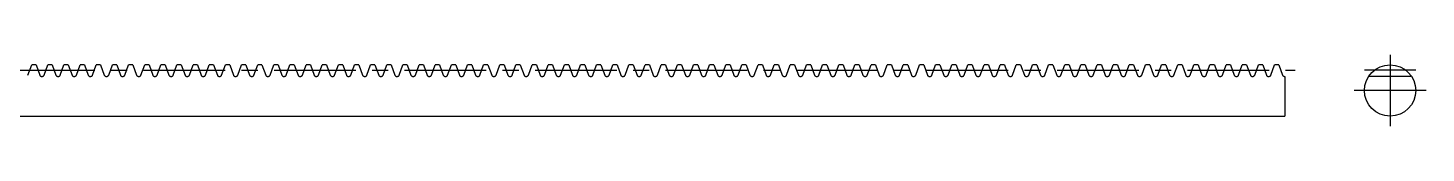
# Model space of a CAD drawing. Extents: x -2 to 527, y -8 to 27.
# Drawn here: x 254.9 to 527, y 13 to 27 of the extents above; entities that cross this region are included whole.
import ezdxf

# ---------------------------------------------------------------- set-up
doc = ezdxf.new("R2010")
doc.units = 0
doc.header["$LTSCALE"] = 0.5
doc.linetypes.add('CENTER', pattern=[50.8, 31.75, -6.35, 6.35, -6.35])
doc.layers.add('MSM_CENTER', color=1, linetype='CENTER')
doc.layers.add('MSM_CONTINUOUS', color=7, linetype='CONTINUOUS')

msp = doc.modelspace()

# ---------------------------------------------------------------- linework, layer by layer
at = {"layer": 'MSM_CENTER'}
for p, q in [((520, 27), (520, 13)), ((-2, 24), (501.51, 24)), ((525, 24), (515, 24)), ((527, 20), (513, 20))]:
    msp.add_line(p, q, dxfattribs=at)
at = {"layer": 'MSM_CONTINUOUS'}
for p, q in [((254.89, 23), (255.62, 25)), ((256.46, 25), (255.62, 25)), ((256.46, 25), (257.19, 23)), ((258.03, 23), (258.76, 25)), ((259.6, 25), (258.76, 25)), ((259.6, 25), (260.33, 23)), ((261.17, 23), (261.9, 25)), ((262.74, 25), (261.9, 25)), ((262.74, 25), (263.47, 23)), ((264.31, 23), (265.04, 25)), ((265.88, 25), (265.04, 25)), ((265.88, 25), (266.61, 23)), ((267.46, 23), (268.18, 25)), ((269.03, 25), (268.18, 25)), ((269.03, 25), (269.75, 23)), ((270.6, 23), (271.32, 25)), ((272.17, 25), (271.32, 25)), ((272.17, 25), (272.9, 23)), ((273.74, 23), (274.47, 25)), ((275.31, 25), (274.47, 25)), ((275.31, 25), (276.04, 23)), ((276.88, 23), (277.61, 25)), ((278.45, 25), (277.61, 25)), ((278.45, 25), (279.18, 23)), ((280.02, 23), (280.75, 25)), ((281.59, 25), (280.75, 25)), ((281.59, 25), (282.32, 23)), ((283.16, 23), (283.89, 25)), ((284.73, 25), (283.89, 25)), ((284.73, 25), (285.46, 23)), ((286.3, 23), (287.03, 25)), ((287.88, 25), (287.03, 25)), ((287.88, 25), (288.6, 23)), ((289.45, 23), (290.17, 25)), ((291.02, 25), (290.17, 25)), ((291.02, 25), (291.75, 23)), ((292.59, 23), (293.32, 25)), ((294.16, 25), (293.32, 25)), ((294.16, 25), (294.89, 23)), ((295.73, 23), (296.46, 25)), ((297.3, 25), (296.46, 25)), ((297.3, 25), (298.03, 23)), ((298.87, 23), (299.6, 25)), ((300.44, 25), (299.6, 25)), ((300.44, 25), (301.17, 23)), ((302.01, 23), (302.74, 25)), ((303.58, 25), (302.74, 25)), ((303.58, 25), (304.31, 23)), ((305.15, 23), (305.88, 25)), ((306.73, 25), (305.88, 25)), ((306.73, 25), (307.45, 23)), ((308.3, 23), (309.02, 25)), ((309.87, 25), (309.02, 25)), ((309.87, 25), (310.59, 23)), ((311.44, 23), (312.17, 25)), ((313.01, 25), (312.17, 25)), ((313.01, 25), (313.74, 23)), ((314.58, 23), (315.31, 25)), ((316.15, 25), (315.31, 25)), ((316.15, 25), (316.88, 23)), ((317.72, 23), (318.45, 25)), ((319.29, 25), (318.45, 25)), ((319.29, 25), (320.02, 23)), ((320.86, 23), (321.59, 25)), ((322.43, 25), (321.59, 25)), ((322.43, 25), (323.16, 23)), ((324, 23), (324.73, 25)), ((325.57, 25), (324.73, 25)), ((325.57, 25), (326.3, 23)), ((327.15, 23), (327.87, 25)), ((328.72, 25), (327.87, 25)), ((328.72, 25), (329.44, 23)), ((330.29, 23), (331.02, 25)), ((331.86, 25), (331.02, 25)), ((331.86, 25), (332.59, 23)), ((333.43, 23), (334.16, 25)), ((335, 25), (334.16, 25)), ((335, 25), (335.73, 23)), ((336.57, 23), (337.3, 25)), ((338.14, 25), (337.3, 25)), ((338.14, 25), (338.87, 23)), ((339.71, 23), (340.44, 25)), ((341.28, 25), (340.44, 25)), ((341.28, 25), (342.01, 23)), ((342.85, 23), (343.58, 25)), ((344.42, 25), (343.58, 25)), ((344.42, 25), (345.15, 23)), ((346, 23), (346.72, 25)), ((347.57, 25), (346.72, 25)), ((347.57, 25), (348.29, 23)), ((349.14, 23), (349.86, 25)), ((350.71, 25), (349.86, 25)), ((350.71, 25), (351.44, 23)), ((352.28, 23), (353.01, 25)), ((353.85, 25), (353.01, 25)), ((353.85, 25), (354.58, 23)), ((355.42, 23), (356.15, 25)), ((356.99, 25), (356.15, 25)), ((356.99, 25), (357.72, 23)), ((358.56, 23), (359.29, 25)), ((360.13, 25), (359.29, 25)), ((360.13, 25), (360.86, 23)), ((361.7, 23), (362.43, 25)), ((363.27, 25), (362.43, 25)), ((363.27, 25), (364, 23)), ((364.84, 23), (365.57, 25)), ((366.42, 25), (365.57, 25)), ((366.42, 25), (367.14, 23)), ((367.99, 23), (368.71, 25)), ((369.56, 25), (368.71, 25)), ((369.56, 25), (370.29, 23)), ((371.13, 23), (371.86, 25)), ((372.7, 25), (371.86, 25)), ((372.7, 25), (373.43, 23)), ((374.27, 23), (375, 25)), ((375.84, 25), (375, 25)), ((375.84, 25), (376.57, 23)), ((377.41, 23), (378.14, 25)), ((378.98, 25), (378.14, 25)), ((378.98, 25), (379.71, 23)), ((380.55, 23), (381.28, 25)), ((382.12, 25), (381.28, 25)), ((382.12, 25), (382.85, 23)), ((383.69, 23), (384.42, 25)), ((385.27, 25), (384.42, 25)), ((385.27, 25), (385.99, 23)), ((386.84, 23), (387.56, 25)), ((388.41, 25), (387.56, 25)), ((388.41, 25), (389.13, 23)), ((389.98, 23), (390.71, 25)), ((391.55, 25), (390.71, 25)), ((391.55, 25), (392.28, 23)), ((393.12, 23), (393.85, 25)), ((394.69, 25), (393.85, 25)), ((394.69, 25), (395.42, 23)), ((396.26, 23), (396.99, 25)), ((397.83, 25), (396.99, 25)), ((397.83, 25), (398.56, 23)), ((399.4, 23), (400.13, 25)), ((400.97, 25), (400.13, 25)), ((400.97, 25), (401.7, 23)), ((402.54, 23), (403.27, 25)), ((404.11, 25), (403.27, 25)), ((404.11, 25), (404.84, 23)), ((405.69, 23), (406.41, 25)), ((407.26, 25), (406.41, 25)), ((407.26, 25), (407.98, 23)), ((408.83, 23), (409.56, 25)), ((410.4, 25), (409.56, 25)), ((410.4, 25), (411.13, 23)), ((411.97, 23), (412.7, 25)), ((413.54, 25), (412.7, 25)), ((413.54, 25), (414.27, 23)), ((415.11, 23), (415.84, 25)), ((416.68, 25), (415.84, 25)), ((416.68, 25), (417.41, 23)), ((418.25, 23), (418.98, 25)), ((419.82, 25), (418.98, 25)), ((419.82, 25), (420.55, 23)), ((421.39, 23), (422.12, 25)), ((422.96, 25), (422.12, 25)), ((422.96, 25), (423.69, 23)), ((424.54, 23), (425.26, 25)), ((426.11, 25), (425.26, 25)), ((426.11, 25), (426.83, 23)), ((427.68, 23), (428.4, 25)), ((429.25, 25), (428.4, 25)), ((429.25, 25), (429.98, 23)), ((430.82, 23), (431.55, 25)), ((432.39, 25), (431.55, 25)), ((432.39, 25), (433.12, 23)), ((433.96, 23), (434.69, 25)), ((435.53, 25), (434.69, 25)), ((435.53, 25), (436.26, 23)), ((437.1, 23), (437.83, 25)), ((438.67, 25), (437.83, 25)), ((438.67, 25), (439.4, 23)), ((440.24, 23), (440.97, 25)), ((441.81, 25), (440.97, 25)), ((441.81, 25), (442.54, 23)), ((443.38, 23), (444.11, 25)), ((444.96, 25), (444.11, 25)), ((444.96, 25), (445.68, 23)), ((446.53, 23), (447.25, 25)), ((448.1, 25), (447.25, 25)), ((448.1, 25), (448.83, 23)), ((449.67, 23), (450.4, 25)), ((451.24, 25), (450.4, 25)), ((451.24, 25), (451.97, 23)), ((452.81, 23), (453.54, 25)), ((454.38, 25), (453.54, 25)), ((454.38, 25), (455.11, 23)), ((455.95, 23), (456.68, 25)), ((457.52, 25), (456.68, 25)), ((457.52, 25), (458.25, 23)), ((459.09, 23), (459.82, 25)), ((460.66, 25), (459.82, 25)), ((460.66, 25), (461.39, 23)), ((462.23, 23), (462.96, 25)), ((463.81, 25), (462.96, 25)), ((463.81, 25), (464.53, 23)), ((465.38, 23), (466.1, 25)), ((466.95, 25), (466.1, 25)), ((466.95, 25), (467.67, 23)), ((468.52, 23), (469.25, 25)), ((470.09, 25), (469.25, 25)), ((470.09, 25), (470.82, 23)), ((471.66, 23), (472.39, 25)), ((473.23, 25), (472.39, 25)), ((473.23, 25), (473.96, 23)), ((474.8, 23), (475.53, 25)), ((476.37, 25), (475.53, 25)), ((476.37, 25), (477.1, 23)), ((477.94, 23), (478.67, 25)), ((479.51, 25), (478.67, 25)), ((479.51, 25), (480.24, 23)), ((481.08, 23), (481.81, 25)), ((482.65, 25), (481.81, 25)), ((482.65, 25), (483.38, 23)), ((484.23, 23), (484.95, 25)), ((485.8, 25), (484.95, 25)), ((485.8, 25), (486.52, 23)), ((487.37, 23), (488.1, 25)), ((488.94, 25), (488.1, 25)), ((488.94, 25), (489.67, 23)), ((490.51, 23), (491.24, 25)), ((492.08, 25), (491.24, 25)), ((492.08, 25), (492.81, 23)), ((493.65, 23), (494.38, 25)), ((495.22, 25), (494.38, 25)), ((495.22, 25), (495.95, 23)), ((496.79, 23), (497.52, 25)), ((498.36, 25), (497.52, 25)), ((498.36, 25), (499.09, 23)), ((257.54, 22.75), (257.67, 22.75)), ((260.69, 22.75), (260.81, 22.75)), ((263.83, 22.75), (263.96, 22.75)), ((266.97, 22.75), (267.1, 22.75)), ((270.11, 22.75), (270.24, 22.75)), ((273.25, 22.75), (273.38, 22.75)), ((276.39, 22.75), (276.52, 22.75)), ((279.54, 22.75), (279.66, 22.75)), ((282.68, 22.75), (282.81, 22.75)), ((285.82, 22.75), (285.95, 22.75)), ((288.96, 22.75), (289.09, 22.75)), ((292.1, 22.75), (292.23, 22.75)), ((295.24, 22.75), (295.37, 22.75)), ((298.39, 22.75), (298.51, 22.75)), ((301.53, 22.75), (301.66, 22.75)), ((304.67, 22.75), (304.8, 22.75)), ((307.81, 22.75), (307.94, 22.75)), ((310.95, 22.75), (311.08, 22.75)), ((314.09, 22.75), (314.22, 22.75)), ((317.24, 22.75), (317.36, 22.75)), ((320.38, 22.75), (320.51, 22.75)), ((323.52, 22.75), (323.65, 22.75)), ((326.66, 22.75), (326.79, 22.75)), ((329.8, 22.75), (329.93, 22.75)), ((332.94, 22.75), (333.07, 22.75)), ((336.08, 22.75), (336.21, 22.75)), ((339.23, 22.75), (339.35, 22.75)), ((342.37, 22.75), (342.5, 22.75)), ((345.51, 22.75), (345.64, 22.75)), ((348.65, 22.75), (348.78, 22.75)), ((351.79, 22.75), (351.92, 22.75)), ((354.93, 22.75), (355.06, 22.75)), ((358.08, 22.75), (358.2, 22.75)), ((361.22, 22.75), (361.35, 22.75)), ((364.36, 22.75), (364.49, 22.75)), ((367.5, 22.75), (367.63, 22.75)), ((370.64, 22.75), (370.77, 22.75)), ((373.78, 22.75), (373.91, 22.75)), ((376.93, 22.75), (377.05, 22.75)), ((380.07, 22.75), (380.2, 22.75)), ((383.21, 22.75), (383.34, 22.75)), ((386.35, 22.75), (386.48, 22.75)), ((389.49, 22.75), (389.62, 22.75)), ((392.63, 22.75), (392.76, 22.75)), ((395.78, 22.75), (395.9, 22.75)), ((398.92, 22.75), (399.05, 22.75)), ((402.06, 22.75), (402.19, 22.75)), ((405.2, 22.75), (405.33, 22.75)), ((408.34, 22.75), (408.47, 22.75)), ((411.48, 22.75), (411.61, 22.75)), ((414.62, 22.75), (414.75, 22.75)), ((417.77, 22.75), (417.89, 22.75)), ((420.91, 22.75), (421.04, 22.75)), ((424.05, 22.75), (424.18, 22.75)), ((427.19, 22.75), (427.32, 22.75)), ((430.33, 22.75), (430.46, 22.75)), ((433.47, 22.75), (433.6, 22.75)), ((436.62, 22.75), (436.74, 22.75)), ((439.76, 22.75), (439.89, 22.75)), ((442.9, 22.75), (443.03, 22.75)), ((446.04, 22.75), (446.17, 22.75)), ((449.18, 22.75), (449.31, 22.75)), ((452.32, 22.75), (452.45, 22.75)), ((455.47, 22.75), (455.59, 22.75)), ((458.61, 22.75), (458.74, 22.75)), ((461.75, 22.75), (461.88, 22.75)), ((464.89, 22.75), (465.02, 22.75)), ((468.03, 22.75), (468.16, 22.75)), ((471.17, 22.75), (471.3, 22.75)), ((474.32, 22.75), (474.44, 22.75)), ((477.46, 22.75), (477.59, 22.75)), ((480.6, 22.75), (480.73, 22.75)), ((483.74, 22.75), (483.87, 22.75)), ((486.88, 22.75), (487.01, 22.75)), ((490.02, 22.75), (490.15, 22.75)), ((493.16, 22.75), (493.29, 22.75)), ((496.31, 22.75), (496.43, 22.75)), ((499.45, 22.75), (499.51, 22.75)), ((499.51, 22.75), (499.51, 15)), ((524.18, 22.75), (515.82, 22.75)), ((0, 15), (499.51, 15))]:
    msp.add_line(p, q, dxfattribs=at)
for points in [[(257.19, 23, 0), (257.22, 22.94, 0), (257.26, 22.88, 0), (257.3, 22.84, 0), (257.35, 22.8, 0), (257.41, 22.78, 0), (257.47, 22.76, 0), (257.54, 22.75, 0)], [(257.67, 22.75, 0), (257.73, 22.75, 0), (257.78, 22.77, 0), (257.83, 22.79, 0), (257.88, 22.81, 0), (257.92, 22.84, 0), (257.96, 22.88, 0), (258, 22.93, 0), (258.02, 22.98, 0), (258.03, 23, 0)], [(260.33, 23, 0), (260.36, 22.94, 0), (260.4, 22.88, 0), (260.44, 22.84, 0), (260.49, 22.8, 0), (260.55, 22.78, 0), (260.61, 22.76, 0), (260.69, 22.75, 0)], [(260.81, 22.75, 0), (260.87, 22.75, 0), (260.92, 22.77, 0), (260.98, 22.79, 0), (261.02, 22.81, 0), (261.07, 22.84, 0), (261.1, 22.88, 0), (261.14, 22.93, 0), (261.16, 22.98, 0), (261.17, 23, 0)], [(263.47, 23, 0), (263.5, 22.94, 0), (263.54, 22.88, 0), (263.58, 22.84, 0), (263.63, 22.8, 0), (263.69, 22.78, 0), (263.75, 22.76, 0), (263.83, 22.75, 0)], [(263.96, 22.75, 0), (264.01, 22.75, 0), (264.07, 22.77, 0), (264.12, 22.79, 0), (264.16, 22.81, 0), (264.21, 22.84, 0), (264.24, 22.88, 0), (264.28, 22.93, 0), (264.31, 22.98, 0), (264.31, 23, 0)], [(266.61, 23, 0), (266.64, 22.94, 0), (266.68, 22.88, 0), (266.72, 22.84, 0), (266.77, 22.8, 0), (266.83, 22.78, 0), (266.89, 22.76, 0), (266.97, 22.75, 0)], [(267.1, 22.75, 0), (267.15, 22.75, 0), (267.21, 22.77, 0), (267.26, 22.79, 0), (267.31, 22.81, 0), (267.35, 22.84, 0), (267.39, 22.88, 0), (267.42, 22.93, 0), (267.45, 22.98, 0), (267.46, 23, 0)], [(269.75, 23, 0), (269.78, 22.94, 0), (269.82, 22.88, 0), (269.87, 22.84, 0), (269.92, 22.8, 0), (269.97, 22.78, 0), (270.04, 22.76, 0), (270.11, 22.75, 0)], [(270.24, 22.75, 0), (270.3, 22.75, 0), (270.35, 22.77, 0), (270.4, 22.79, 0), (270.45, 22.81, 0), (270.49, 22.84, 0), (270.53, 22.88, 0), (270.56, 22.93, 0), (270.59, 22.98, 0), (270.6, 23, 0)], [(272.9, 23, 0), (272.92, 22.94, 0), (272.96, 22.88, 0), (273.01, 22.84, 0), (273.06, 22.8, 0), (273.11, 22.78, 0), (273.18, 22.76, 0), (273.25, 22.75, 0)], [(273.38, 22.75, 0), (273.44, 22.75, 0), (273.49, 22.77, 0), (273.54, 22.79, 0), (273.59, 22.81, 0), (273.63, 22.84, 0), (273.67, 22.88, 0), (273.7, 22.93, 0), (273.73, 22.98, 0), (273.74, 23, 0)], [(276.04, 23, 0), (276.07, 22.94, 0), (276.11, 22.88, 0), (276.15, 22.84, 0), (276.2, 22.8, 0), (276.26, 22.78, 0), (276.32, 22.76, 0), (276.39, 22.75, 0)], [(276.52, 22.75, 0), (276.58, 22.75, 0), (276.63, 22.77, 0), (276.68, 22.79, 0), (276.73, 22.81, 0), (276.77, 22.84, 0), (276.81, 22.88, 0), (276.85, 22.93, 0), (276.87, 22.98, 0), (276.88, 23, 0)], [(279.18, 23, 0), (279.21, 22.94, 0), (279.25, 22.88, 0), (279.29, 22.84, 0), (279.34, 22.8, 0), (279.4, 22.78, 0), (279.46, 22.76, 0), (279.54, 22.75, 0)], [(279.66, 22.75, 0), (279.72, 22.75, 0), (279.77, 22.77, 0), (279.83, 22.79, 0), (279.87, 22.81, 0), (279.92, 22.84, 0), (279.95, 22.88, 0), (279.99, 22.93, 0), (280.01, 22.98, 0), (280.02, 23, 0)], [(282.32, 23, 0), (282.35, 22.94, 0), (282.39, 22.88, 0), (282.43, 22.84, 0), (282.48, 22.8, 0), (282.54, 22.78, 0), (282.6, 22.76, 0), (282.68, 22.75, 0)], [(282.81, 22.75, 0), (282.86, 22.75, 0), (282.92, 22.77, 0), (282.97, 22.79, 0), (283.01, 22.81, 0), (283.06, 22.84, 0), (283.09, 22.88, 0), (283.13, 22.93, 0), (283.16, 22.98, 0), (283.16, 23, 0)], [(285.46, 23, 0), (285.49, 22.94, 0), (285.53, 22.88, 0), (285.57, 22.84, 0), (285.62, 22.8, 0), (285.68, 22.78, 0), (285.74, 22.76, 0), (285.82, 22.75, 0)], [(285.95, 22.75, 0), (286, 22.75, 0), (286.06, 22.77, 0), (286.11, 22.79, 0), (286.15, 22.81, 0), (286.2, 22.84, 0), (286.24, 22.88, 0), (286.27, 22.93, 0), (286.3, 22.98, 0), (286.3, 23, 0)], [(288.6, 23, 0), (288.63, 22.94, 0), (288.67, 22.88, 0), (288.71, 22.84, 0), (288.76, 22.8, 0), (288.82, 22.78, 0), (288.89, 22.76, 0), (288.96, 22.75, 0)], [(289.09, 22.75, 0), (289.15, 22.75, 0), (289.2, 22.77, 0), (289.25, 22.79, 0), (289.3, 22.81, 0), (289.34, 22.84, 0), (289.38, 22.88, 0), (289.41, 22.93, 0), (289.44, 22.98, 0), (289.45, 23, 0)], [(291.75, 23, 0), (291.77, 22.94, 0), (291.81, 22.88, 0), (291.86, 22.84, 0), (291.91, 22.8, 0), (291.96, 22.78, 0), (292.03, 22.76, 0), (292.1, 22.75, 0)], [(292.23, 22.75, 0), (292.29, 22.75, 0), (292.34, 22.77, 0), (292.39, 22.79, 0), (292.44, 22.81, 0), (292.48, 22.84, 0), (292.52, 22.88, 0), (292.55, 22.93, 0), (292.58, 22.98, 0), (292.59, 23, 0)], [(294.89, 23, 0), (294.92, 22.94, 0), (294.96, 22.88, 0), (295, 22.84, 0), (295.05, 22.8, 0), (295.11, 22.78, 0), (295.17, 22.76, 0), (295.24, 22.75, 0)], [(295.37, 22.75, 0), (295.43, 22.75, 0), (295.48, 22.77, 0), (295.53, 22.79, 0), (295.58, 22.81, 0), (295.62, 22.84, 0), (295.66, 22.88, 0), (295.7, 22.93, 0), (295.72, 22.98, 0), (295.73, 23, 0)], [(298.03, 23, 0), (298.06, 22.94, 0), (298.1, 22.88, 0), (298.14, 22.84, 0), (298.19, 22.8, 0), (298.25, 22.78, 0), (298.31, 22.76, 0), (298.39, 22.75, 0)], [(298.51, 22.75, 0), (298.57, 22.75, 0), (298.62, 22.77, 0), (298.67, 22.79, 0), (298.72, 22.81, 0), (298.76, 22.84, 0), (298.8, 22.88, 0), (298.84, 22.93, 0), (298.86, 22.98, 0), (298.87, 23, 0)], [(301.17, 23, 0), (301.2, 22.94, 0), (301.24, 22.88, 0), (301.28, 22.84, 0), (301.33, 22.8, 0), (301.39, 22.78, 0), (301.45, 22.76, 0), (301.53, 22.75, 0)], [(301.66, 22.75, 0), (301.71, 22.75, 0), (301.77, 22.77, 0), (301.82, 22.79, 0), (301.86, 22.81, 0), (301.91, 22.84, 0), (301.94, 22.88, 0), (301.98, 22.93, 0), (302, 22.98, 0), (302.01, 23, 0)], [(304.31, 23, 0), (304.34, 22.94, 0), (304.38, 22.88, 0), (304.42, 22.84, 0), (304.47, 22.8, 0), (304.53, 22.78, 0), (304.59, 22.76, 0), (304.67, 22.75, 0)], [(304.8, 22.75, 0), (304.85, 22.75, 0), (304.91, 22.77, 0), (304.96, 22.79, 0), (305, 22.81, 0), (305.05, 22.84, 0), (305.09, 22.88, 0), (305.12, 22.93, 0), (305.15, 22.98, 0), (305.15, 23, 0)], [(307.45, 23, 0), (307.48, 22.94, 0), (307.52, 22.88, 0), (307.56, 22.84, 0), (307.61, 22.8, 0), (307.67, 22.78, 0), (307.73, 22.76, 0), (307.81, 22.75, 0)], [(307.94, 22.75, 0), (307.99, 22.75, 0), (308.05, 22.77, 0), (308.1, 22.79, 0), (308.15, 22.81, 0), (308.19, 22.84, 0), (308.23, 22.88, 0), (308.26, 22.93, 0), (308.29, 22.98, 0), (308.3, 23, 0)], [(310.59, 23, 0), (310.62, 22.94, 0), (310.66, 22.88, 0), (310.71, 22.84, 0), (310.76, 22.8, 0), (310.81, 22.78, 0), (310.88, 22.76, 0), (310.95, 22.75, 0)], [(311.08, 22.75, 0), (311.14, 22.75, 0), (311.19, 22.77, 0), (311.24, 22.79, 0), (311.29, 22.81, 0), (311.33, 22.84, 0), (311.37, 22.88, 0), (311.4, 22.93, 0), (311.43, 22.98, 0), (311.44, 23, 0)], [(313.74, 23, 0), (313.76, 22.94, 0), (313.81, 22.88, 0), (313.85, 22.84, 0), (313.9, 22.8, 0), (313.96, 22.78, 0), (314.02, 22.76, 0), (314.09, 22.75, 0)], [(314.22, 22.75, 0), (314.28, 22.75, 0), (314.33, 22.77, 0), (314.38, 22.79, 0), (314.43, 22.81, 0), (314.47, 22.84, 0), (314.51, 22.88, 0), (314.54, 22.93, 0), (314.57, 22.98, 0), (314.58, 23, 0)], [(316.88, 23, 0), (316.91, 22.94, 0), (316.95, 22.88, 0), (316.99, 22.84, 0), (317.04, 22.8, 0), (317.1, 22.78, 0), (317.16, 22.76, 0), (317.24, 22.75, 0)], [(317.36, 22.75, 0), (317.42, 22.75, 0), (317.47, 22.77, 0), (317.52, 22.79, 0), (317.57, 22.81, 0), (317.61, 22.84, 0), (317.65, 22.88, 0), (317.69, 22.93, 0), (317.71, 22.98, 0), (317.72, 23, 0)], [(320.02, 23, 0), (320.05, 22.94, 0), (320.09, 22.88, 0), (320.13, 22.84, 0), (320.18, 22.8, 0), (320.24, 22.78, 0), (320.3, 22.76, 0), (320.38, 22.75, 0)], [(320.51, 22.75, 0), (320.56, 22.75, 0), (320.62, 22.77, 0), (320.67, 22.79, 0), (320.71, 22.81, 0), (320.76, 22.84, 0), (320.79, 22.88, 0), (320.83, 22.93, 0), (320.85, 22.98, 0), (320.86, 23, 0)], [(323.16, 23, 0), (323.19, 22.94, 0), (323.23, 22.88, 0), (323.27, 22.84, 0), (323.32, 22.8, 0), (323.38, 22.78, 0), (323.44, 22.76, 0), (323.52, 22.75, 0)], [(323.65, 22.75, 0), (323.7, 22.75, 0), (323.76, 22.77, 0), (323.81, 22.79, 0), (323.85, 22.81, 0), (323.9, 22.84, 0), (323.93, 22.88, 0), (323.97, 22.93, 0), (324, 22.98, 0), (324, 23, 0)], [(326.3, 23, 0), (326.33, 22.94, 0), (326.37, 22.88, 0), (326.41, 22.84, 0), (326.46, 22.8, 0), (326.52, 22.78, 0), (326.58, 22.76, 0), (326.66, 22.75, 0)], [(326.79, 22.75, 0), (326.84, 22.75, 0), (326.9, 22.77, 0), (326.95, 22.79, 0), (327, 22.81, 0), (327.04, 22.84, 0), (327.08, 22.88, 0), (327.11, 22.93, 0), (327.14, 22.98, 0), (327.15, 23, 0)], [(329.44, 23, 0), (329.47, 22.94, 0), (329.51, 22.88, 0), (329.56, 22.84, 0), (329.61, 22.8, 0), (329.66, 22.78, 0), (329.73, 22.76, 0), (329.8, 22.75, 0)], [(329.93, 22.75, 0), (329.99, 22.75, 0), (330.04, 22.77, 0), (330.09, 22.79, 0), (330.14, 22.81, 0), (330.18, 22.84, 0), (330.22, 22.88, 0), (330.25, 22.93, 0), (330.28, 22.98, 0), (330.29, 23, 0)], [(332.59, 23, 0), (332.61, 22.94, 0), (332.65, 22.88, 0), (332.7, 22.84, 0), (332.75, 22.8, 0), (332.8, 22.78, 0), (332.87, 22.76, 0), (332.94, 22.75, 0)], [(333.07, 22.75, 0), (333.13, 22.75, 0), (333.18, 22.77, 0), (333.23, 22.79, 0), (333.28, 22.81, 0), (333.32, 22.84, 0), (333.36, 22.88, 0), (333.39, 22.93, 0), (333.42, 22.98, 0), (333.43, 23, 0)], [(335.73, 23, 0), (335.76, 22.94, 0), (335.8, 22.88, 0), (335.84, 22.84, 0), (335.89, 22.8, 0), (335.95, 22.78, 0), (336.01, 22.76, 0), (336.08, 22.75, 0)], [(336.21, 22.75, 0), (336.27, 22.75, 0), (336.32, 22.77, 0), (336.37, 22.79, 0), (336.42, 22.81, 0), (336.46, 22.84, 0), (336.5, 22.88, 0), (336.54, 22.93, 0), (336.56, 22.98, 0), (336.57, 23, 0)], [(338.87, 23, 0), (338.9, 22.94, 0), (338.94, 22.88, 0), (338.98, 22.84, 0), (339.03, 22.8, 0), (339.09, 22.78, 0), (339.15, 22.76, 0), (339.23, 22.75, 0)], [(339.35, 22.75, 0), (339.41, 22.75, 0), (339.46, 22.77, 0), (339.52, 22.79, 0), (339.56, 22.81, 0), (339.61, 22.84, 0), (339.64, 22.88, 0), (339.68, 22.93, 0), (339.7, 22.98, 0), (339.71, 23, 0)], [(342.01, 23, 0), (342.04, 22.94, 0), (342.08, 22.88, 0), (342.12, 22.84, 0), (342.17, 22.8, 0), (342.23, 22.78, 0), (342.29, 22.76, 0), (342.37, 22.75, 0)], [(342.5, 22.75, 0), (342.55, 22.75, 0), (342.61, 22.77, 0), (342.66, 22.79, 0), (342.7, 22.81, 0), (342.75, 22.84, 0), (342.78, 22.88, 0), (342.82, 22.93, 0), (342.85, 22.98, 0), (342.85, 23, 0)], [(345.15, 23, 0), (345.18, 22.94, 0), (345.22, 22.88, 0), (345.26, 22.84, 0), (345.31, 22.8, 0), (345.37, 22.78, 0), (345.43, 22.76, 0), (345.51, 22.75, 0)], [(345.64, 22.75, 0), (345.69, 22.75, 0), (345.75, 22.77, 0), (345.8, 22.79, 0), (345.85, 22.81, 0), (345.89, 22.84, 0), (345.93, 22.88, 0), (345.96, 22.93, 0), (345.99, 22.98, 0), (346, 23, 0)], [(348.29, 23, 0), (348.32, 22.94, 0), (348.36, 22.88, 0), (348.41, 22.84, 0), (348.46, 22.8, 0), (348.51, 22.78, 0), (348.58, 22.76, 0), (348.65, 22.75, 0)], [(348.78, 22.75, 0), (348.84, 22.75, 0), (348.89, 22.77, 0), (348.94, 22.79, 0), (348.99, 22.81, 0), (349.03, 22.84, 0), (349.07, 22.88, 0), (349.1, 22.93, 0), (349.13, 22.98, 0), (349.14, 23, 0)], [(351.44, 23, 0), (351.46, 22.94, 0), (351.5, 22.88, 0), (351.55, 22.84, 0), (351.6, 22.8, 0), (351.65, 22.78, 0), (351.72, 22.76, 0), (351.79, 22.75, 0)], [(351.92, 22.75, 0), (351.98, 22.75, 0), (352.03, 22.77, 0), (352.08, 22.79, 0), (352.13, 22.81, 0), (352.17, 22.84, 0), (352.21, 22.88, 0), (352.24, 22.93, 0), (352.27, 22.98, 0), (352.28, 23, 0)], [(354.58, 23, 0), (354.61, 22.94, 0), (354.65, 22.88, 0), (354.69, 22.84, 0), (354.74, 22.8, 0), (354.8, 22.78, 0), (354.86, 22.76, 0), (354.93, 22.75, 0)], [(355.06, 22.75, 0), (355.12, 22.75, 0), (355.17, 22.77, 0), (355.22, 22.79, 0), (355.27, 22.81, 0), (355.31, 22.84, 0), (355.35, 22.88, 0), (355.39, 22.93, 0), (355.41, 22.98, 0), (355.42, 23, 0)], [(357.72, 23, 0), (357.75, 22.94, 0), (357.79, 22.88, 0), (357.83, 22.84, 0), (357.88, 22.8, 0), (357.94, 22.78, 0), (358, 22.76, 0), (358.08, 22.75, 0)], [(358.2, 22.75, 0), (358.26, 22.75, 0), (358.31, 22.77, 0), (358.37, 22.79, 0), (358.41, 22.81, 0), (358.46, 22.84, 0), (358.49, 22.88, 0), (358.53, 22.93, 0), (358.55, 22.98, 0), (358.56, 23, 0)], [(360.86, 23, 0), (360.89, 22.94, 0), (360.93, 22.88, 0), (360.97, 22.84, 0), (361.02, 22.8, 0), (361.08, 22.78, 0), (361.14, 22.76, 0), (361.22, 22.75, 0)], [(361.35, 22.75, 0), (361.4, 22.75, 0), (361.46, 22.77, 0), (361.51, 22.79, 0), (361.55, 22.81, 0), (361.6, 22.84, 0), (361.63, 22.88, 0), (361.67, 22.93, 0), (361.7, 22.98, 0), (361.7, 23, 0)], [(364, 23, 0), (364.03, 22.94, 0), (364.07, 22.88, 0), (364.11, 22.84, 0), (364.16, 22.8, 0), (364.22, 22.78, 0), (364.28, 22.76, 0), (364.36, 22.75, 0)], [(364.49, 22.75, 0), (364.54, 22.75, 0), (364.6, 22.77, 0), (364.65, 22.79, 0), (364.69, 22.81, 0), (364.74, 22.84, 0), (364.78, 22.88, 0), (364.81, 22.93, 0), (364.84, 22.98, 0), (364.84, 23, 0)], [(367.14, 23, 0), (367.17, 22.94, 0), (367.21, 22.88, 0), (367.25, 22.84, 0), (367.3, 22.8, 0), (367.36, 22.78, 0), (367.43, 22.76, 0), (367.5, 22.75, 0)], [(367.63, 22.75, 0), (367.69, 22.75, 0), (367.74, 22.77, 0), (367.79, 22.79, 0), (367.84, 22.81, 0), (367.88, 22.84, 0), (367.92, 22.88, 0), (367.95, 22.93, 0), (367.98, 22.98, 0), (367.99, 23, 0)], [(370.29, 23, 0), (370.31, 22.94, 0), (370.35, 22.88, 0), (370.4, 22.84, 0), (370.45, 22.8, 0), (370.5, 22.78, 0), (370.57, 22.76, 0), (370.64, 22.75, 0)], [(370.77, 22.75, 0), (370.83, 22.75, 0), (370.88, 22.77, 0), (370.93, 22.79, 0), (370.98, 22.81, 0), (371.02, 22.84, 0), (371.06, 22.88, 0), (371.09, 22.93, 0), (371.12, 22.98, 0), (371.13, 23, 0)], [(373.43, 23, 0), (373.46, 22.94, 0), (373.5, 22.88, 0), (373.54, 22.84, 0), (373.59, 22.8, 0), (373.65, 22.78, 0), (373.71, 22.76, 0), (373.78, 22.75, 0)], [(373.91, 22.75, 0), (373.97, 22.75, 0), (374.02, 22.77, 0), (374.07, 22.79, 0), (374.12, 22.81, 0), (374.16, 22.84, 0), (374.2, 22.88, 0), (374.24, 22.93, 0), (374.26, 22.98, 0), (374.27, 23, 0)], [(376.57, 23, 0), (376.6, 22.94, 0), (376.64, 22.88, 0), (376.68, 22.84, 0), (376.73, 22.8, 0), (376.79, 22.78, 0), (376.85, 22.76, 0), (376.93, 22.75, 0)], [(377.05, 22.75, 0), (377.11, 22.75, 0), (377.16, 22.77, 0), (377.21, 22.79, 0), (377.26, 22.81, 0), (377.3, 22.84, 0), (377.34, 22.88, 0), (377.38, 22.93, 0), (377.4, 22.98, 0), (377.41, 23, 0)], [(379.71, 23, 0), (379.74, 22.94, 0), (379.78, 22.88, 0), (379.82, 22.84, 0), (379.87, 22.8, 0), (379.93, 22.78, 0), (379.99, 22.76, 0), (380.07, 22.75, 0)], [(380.2, 22.75, 0), (380.25, 22.75, 0), (380.31, 22.77, 0), (380.36, 22.79, 0), (380.4, 22.81, 0), (380.45, 22.84, 0), (380.48, 22.88, 0), (380.52, 22.93, 0), (380.54, 22.98, 0), (380.55, 23, 0)], [(382.85, 23, 0), (382.88, 22.94, 0), (382.92, 22.88, 0), (382.96, 22.84, 0), (383.01, 22.8, 0), (383.07, 22.78, 0), (383.13, 22.76, 0), (383.21, 22.75, 0)], [(383.34, 22.75, 0), (383.39, 22.75, 0), (383.45, 22.77, 0), (383.5, 22.79, 0), (383.54, 22.81, 0), (383.59, 22.84, 0), (383.63, 22.88, 0), (383.66, 22.93, 0), (383.69, 22.98, 0), (383.69, 23, 0)], [(385.99, 23, 0), (386.02, 22.94, 0), (386.06, 22.88, 0), (386.1, 22.84, 0), (386.15, 22.8, 0), (386.21, 22.78, 0), (386.27, 22.76, 0), (386.35, 22.75, 0)], [(386.48, 22.75, 0), (386.53, 22.75, 0), (386.59, 22.77, 0), (386.64, 22.79, 0), (386.69, 22.81, 0), (386.73, 22.84, 0), (386.77, 22.88, 0), (386.8, 22.93, 0), (386.83, 22.98, 0), (386.84, 23, 0)], [(389.13, 23, 0), (389.16, 22.94, 0), (389.2, 22.88, 0), (389.25, 22.84, 0), (389.3, 22.8, 0), (389.35, 22.78, 0), (389.42, 22.76, 0), (389.49, 22.75, 0)], [(389.62, 22.75, 0), (389.68, 22.75, 0), (389.73, 22.77, 0), (389.78, 22.79, 0), (389.83, 22.81, 0), (389.87, 22.84, 0), (389.91, 22.88, 0), (389.94, 22.93, 0), (389.97, 22.98, 0), (389.98, 23, 0)], [(392.28, 23, 0), (392.3, 22.94, 0), (392.35, 22.88, 0), (392.39, 22.84, 0), (392.44, 22.8, 0), (392.5, 22.78, 0), (392.56, 22.76, 0), (392.63, 22.75, 0)], [(392.76, 22.75, 0), (392.82, 22.75, 0), (392.87, 22.77, 0), (392.92, 22.79, 0), (392.97, 22.81, 0), (393.01, 22.84, 0), (393.05, 22.88, 0), (393.08, 22.93, 0), (393.11, 22.98, 0), (393.12, 23, 0)], [(395.42, 23, 0), (395.45, 22.94, 0), (395.49, 22.88, 0), (395.53, 22.84, 0), (395.58, 22.8, 0), (395.64, 22.78, 0), (395.7, 22.76, 0), (395.78, 22.75, 0)], [(395.9, 22.75, 0), (395.96, 22.75, 0), (396.01, 22.77, 0), (396.06, 22.79, 0), (396.11, 22.81, 0), (396.15, 22.84, 0), (396.19, 22.88, 0), (396.23, 22.93, 0), (396.25, 22.98, 0), (396.26, 23, 0)], [(398.56, 23, 0), (398.59, 22.94, 0), (398.63, 22.88, 0), (398.67, 22.84, 0), (398.72, 22.8, 0), (398.78, 22.78, 0), (398.84, 22.76, 0), (398.92, 22.75, 0)], [(399.05, 22.75, 0), (399.1, 22.75, 0), (399.16, 22.77, 0), (399.21, 22.79, 0), (399.25, 22.81, 0), (399.3, 22.84, 0), (399.33, 22.88, 0), (399.37, 22.93, 0), (399.39, 22.98, 0), (399.4, 23, 0)], [(401.7, 23, 0), (401.73, 22.94, 0), (401.77, 22.88, 0), (401.81, 22.84, 0), (401.86, 22.8, 0), (401.92, 22.78, 0), (401.98, 22.76, 0), (402.06, 22.75, 0)], [(402.19, 22.75, 0), (402.24, 22.75, 0), (402.3, 22.77, 0), (402.35, 22.79, 0), (402.39, 22.81, 0), (402.44, 22.84, 0), (402.47, 22.88, 0), (402.51, 22.93, 0), (402.54, 22.98, 0), (402.54, 23, 0)], [(404.84, 23, 0), (404.87, 22.94, 0), (404.91, 22.88, 0), (404.95, 22.84, 0), (405, 22.8, 0), (405.06, 22.78, 0), (405.12, 22.76, 0), (405.2, 22.75, 0)], [(405.33, 22.75, 0), (405.38, 22.75, 0), (405.44, 22.77, 0), (405.49, 22.79, 0), (405.54, 22.81, 0), (405.58, 22.84, 0), (405.62, 22.88, 0), (405.65, 22.93, 0), (405.68, 22.98, 0), (405.69, 23, 0)], [(407.98, 23, 0), (408.01, 22.94, 0), (408.05, 22.88, 0), (408.1, 22.84, 0), (408.15, 22.8, 0), (408.2, 22.78, 0), (408.27, 22.76, 0), (408.34, 22.75, 0)], [(408.47, 22.75, 0), (408.53, 22.75, 0), (408.58, 22.77, 0), (408.63, 22.79, 0), (408.68, 22.81, 0), (408.72, 22.84, 0), (408.76, 22.88, 0), (408.79, 22.93, 0), (408.82, 22.98, 0), (408.83, 23, 0)], [(411.13, 23, 0), (411.15, 22.94, 0), (411.19, 22.88, 0), (411.24, 22.84, 0), (411.29, 22.8, 0), (411.34, 22.78, 0), (411.41, 22.76, 0), (411.48, 22.75, 0)], [(411.61, 22.75, 0), (411.67, 22.75, 0), (411.72, 22.77, 0), (411.77, 22.79, 0), (411.82, 22.81, 0), (411.86, 22.84, 0), (411.9, 22.88, 0), (411.93, 22.93, 0), (411.96, 22.98, 0), (411.97, 23, 0)], [(414.27, 23, 0), (414.3, 22.94, 0), (414.34, 22.88, 0), (414.38, 22.84, 0), (414.43, 22.8, 0), (414.49, 22.78, 0), (414.55, 22.76, 0), (414.62, 22.75, 0)], [(414.75, 22.75, 0), (414.81, 22.75, 0), (414.86, 22.77, 0), (414.91, 22.79, 0), (414.96, 22.81, 0), (415, 22.84, 0), (415.04, 22.88, 0), (415.08, 22.93, 0), (415.1, 22.98, 0), (415.11, 23, 0)], [(417.41, 23, 0), (417.44, 22.94, 0), (417.48, 22.88, 0), (417.52, 22.84, 0), (417.57, 22.8, 0), (417.63, 22.78, 0), (417.69, 22.76, 0), (417.77, 22.75, 0)], [(417.89, 22.75, 0), (417.95, 22.75, 0), (418, 22.77, 0), (418.06, 22.79, 0), (418.1, 22.81, 0), (418.15, 22.84, 0), (418.18, 22.88, 0), (418.22, 22.93, 0), (418.24, 22.98, 0), (418.25, 23, 0)], [(420.55, 23, 0), (420.58, 22.94, 0), (420.62, 22.88, 0), (420.66, 22.84, 0), (420.71, 22.8, 0), (420.77, 22.78, 0), (420.83, 22.76, 0), (420.91, 22.75, 0)], [(421.04, 22.75, 0), (421.09, 22.75, 0), (421.15, 22.77, 0), (421.2, 22.79, 0), (421.24, 22.81, 0), (421.29, 22.84, 0), (421.32, 22.88, 0), (421.36, 22.93, 0), (421.39, 22.98, 0), (421.39, 23, 0)], [(423.69, 23, 0), (423.72, 22.94, 0), (423.76, 22.88, 0), (423.8, 22.84, 0), (423.85, 22.8, 0), (423.91, 22.78, 0), (423.97, 22.76, 0), (424.05, 22.75, 0)], [(424.18, 22.75, 0), (424.23, 22.75, 0), (424.29, 22.77, 0), (424.34, 22.79, 0), (424.39, 22.81, 0), (424.43, 22.84, 0), (424.47, 22.88, 0), (424.5, 22.93, 0), (424.53, 22.98, 0), (424.54, 23, 0)], [(426.83, 23, 0), (426.86, 22.94, 0), (426.9, 22.88, 0), (426.95, 22.84, 0), (427, 22.8, 0), (427.05, 22.78, 0), (427.12, 22.76, 0), (427.19, 22.75, 0)], [(427.32, 22.75, 0), (427.38, 22.75, 0), (427.43, 22.77, 0), (427.48, 22.79, 0), (427.53, 22.81, 0), (427.57, 22.84, 0), (427.61, 22.88, 0), (427.64, 22.93, 0), (427.67, 22.98, 0), (427.68, 23, 0)], [(429.98, 23, 0), (430, 22.94, 0), (430.04, 22.88, 0), (430.09, 22.84, 0), (430.14, 22.8, 0), (430.19, 22.78, 0), (430.26, 22.76, 0), (430.33, 22.75, 0)], [(430.46, 22.75, 0), (430.52, 22.75, 0), (430.57, 22.77, 0), (430.62, 22.79, 0), (430.67, 22.81, 0), (430.71, 22.84, 0), (430.75, 22.88, 0), (430.78, 22.93, 0), (430.81, 22.98, 0), (430.82, 23, 0)], [(433.12, 23, 0), (433.15, 22.94, 0), (433.19, 22.88, 0), (433.23, 22.84, 0), (433.28, 22.8, 0), (433.34, 22.78, 0), (433.4, 22.76, 0), (433.47, 22.75, 0)], [(433.6, 22.75, 0), (433.66, 22.75, 0), (433.71, 22.77, 0), (433.76, 22.79, 0), (433.81, 22.81, 0), (433.85, 22.84, 0), (433.89, 22.88, 0), (433.93, 22.93, 0), (433.95, 22.98, 0), (433.96, 23, 0)], [(436.26, 23, 0), (436.29, 22.94, 0), (436.33, 22.88, 0), (436.37, 22.84, 0), (436.42, 22.8, 0), (436.48, 22.78, 0), (436.54, 22.76, 0), (436.62, 22.75, 0)], [(436.74, 22.75, 0), (436.8, 22.75, 0), (436.85, 22.77, 0), (436.91, 22.79, 0), (436.95, 22.81, 0), (437, 22.84, 0), (437.03, 22.88, 0), (437.07, 22.93, 0), (437.09, 22.98, 0), (437.1, 23, 0)], [(439.4, 23, 0), (439.43, 22.94, 0), (439.47, 22.88, 0), (439.51, 22.84, 0), (439.56, 22.8, 0), (439.62, 22.78, 0), (439.68, 22.76, 0), (439.76, 22.75, 0)], [(439.89, 22.75, 0), (439.94, 22.75, 0), (440, 22.77, 0), (440.05, 22.79, 0), (440.09, 22.81, 0), (440.14, 22.84, 0), (440.17, 22.88, 0), (440.21, 22.93, 0), (440.24, 22.98, 0), (440.24, 23, 0)], [(442.54, 23, 0), (442.57, 22.94, 0), (442.61, 22.88, 0), (442.65, 22.84, 0), (442.7, 22.8, 0), (442.76, 22.78, 0), (442.82, 22.76, 0), (442.9, 22.75, 0)], [(443.03, 22.75, 0), (443.08, 22.75, 0), (443.14, 22.77, 0), (443.19, 22.79, 0), (443.23, 22.81, 0), (443.28, 22.84, 0), (443.32, 22.88, 0), (443.35, 22.93, 0), (443.38, 22.98, 0), (443.38, 23, 0)], [(445.68, 23, 0), (445.71, 22.94, 0), (445.75, 22.88, 0), (445.79, 22.84, 0), (445.84, 22.8, 0), (445.9, 22.78, 0), (445.97, 22.76, 0), (446.04, 22.75, 0)], [(446.17, 22.75, 0), (446.23, 22.75, 0), (446.28, 22.77, 0), (446.33, 22.79, 0), (446.38, 22.81, 0), (446.42, 22.84, 0), (446.46, 22.88, 0), (446.49, 22.93, 0), (446.52, 22.98, 0), (446.53, 23, 0)], [(448.83, 23, 0), (448.85, 22.94, 0), (448.89, 22.88, 0), (448.94, 22.84, 0), (448.99, 22.8, 0), (449.04, 22.78, 0), (449.11, 22.76, 0), (449.18, 22.75, 0)], [(449.31, 22.75, 0), (449.37, 22.75, 0), (449.42, 22.77, 0), (449.47, 22.79, 0), (449.52, 22.81, 0), (449.56, 22.84, 0), (449.6, 22.88, 0), (449.63, 22.93, 0), (449.66, 22.98, 0), (449.67, 23, 0)], [(451.97, 23, 0), (452, 22.94, 0), (452.04, 22.88, 0), (452.08, 22.84, 0), (452.13, 22.8, 0), (452.19, 22.78, 0), (452.25, 22.76, 0), (452.32, 22.75, 0)], [(452.45, 22.75, 0), (452.51, 22.75, 0), (452.56, 22.77, 0), (452.61, 22.79, 0), (452.66, 22.81, 0), (452.7, 22.84, 0), (452.74, 22.88, 0), (452.78, 22.93, 0), (452.8, 22.98, 0), (452.81, 23, 0)], [(455.11, 23, 0), (455.14, 22.94, 0), (455.18, 22.88, 0), (455.22, 22.84, 0), (455.27, 22.8, 0), (455.33, 22.78, 0), (455.39, 22.76, 0), (455.47, 22.75, 0)], [(455.59, 22.75, 0), (455.65, 22.75, 0), (455.7, 22.77, 0), (455.75, 22.79, 0), (455.8, 22.81, 0), (455.84, 22.84, 0), (455.88, 22.88, 0), (455.92, 22.93, 0), (455.94, 22.98, 0), (455.95, 23, 0)], [(458.25, 23, 0), (458.28, 22.94, 0), (458.32, 22.88, 0), (458.36, 22.84, 0), (458.41, 22.8, 0), (458.47, 22.78, 0), (458.53, 22.76, 0), (458.61, 22.75, 0)], [(458.74, 22.75, 0), (458.79, 22.75, 0), (458.85, 22.77, 0), (458.9, 22.79, 0), (458.94, 22.81, 0), (458.99, 22.84, 0), (459.02, 22.88, 0), (459.06, 22.93, 0), (459.08, 22.98, 0), (459.09, 23, 0)], [(461.39, 23, 0), (461.42, 22.94, 0), (461.46, 22.88, 0), (461.5, 22.84, 0), (461.55, 22.8, 0), (461.61, 22.78, 0), (461.67, 22.76, 0), (461.75, 22.75, 0)], [(461.88, 22.75, 0), (461.93, 22.75, 0), (461.99, 22.77, 0), (462.04, 22.79, 0), (462.08, 22.81, 0), (462.13, 22.84, 0), (462.17, 22.88, 0), (462.2, 22.93, 0), (462.23, 22.98, 0), (462.23, 23, 0)], [(464.53, 23, 0), (464.56, 22.94, 0), (464.6, 22.88, 0), (464.64, 22.84, 0), (464.69, 22.8, 0), (464.75, 22.78, 0), (464.81, 22.76, 0), (464.89, 22.75, 0)], [(465.02, 22.75, 0), (465.07, 22.75, 0), (465.13, 22.77, 0), (465.18, 22.79, 0), (465.23, 22.81, 0), (465.27, 22.84, 0), (465.31, 22.88, 0), (465.34, 22.93, 0), (465.37, 22.98, 0), (465.38, 23, 0)], [(467.67, 23, 0), (467.7, 22.94, 0), (467.74, 22.88, 0), (467.79, 22.84, 0), (467.84, 22.8, 0), (467.89, 22.78, 0), (467.96, 22.76, 0), (468.03, 22.75, 0)], [(468.16, 22.75, 0), (468.22, 22.75, 0), (468.27, 22.77, 0), (468.32, 22.79, 0), (468.37, 22.81, 0), (468.41, 22.84, 0), (468.45, 22.88, 0), (468.48, 22.93, 0), (468.51, 22.98, 0), (468.52, 23, 0)], [(470.82, 23, 0), (470.84, 22.94, 0), (470.89, 22.88, 0), (470.93, 22.84, 0), (470.98, 22.8, 0), (471.04, 22.78, 0), (471.1, 22.76, 0), (471.17, 22.75, 0)], [(471.3, 22.75, 0), (471.36, 22.75, 0), (471.41, 22.77, 0), (471.46, 22.79, 0), (471.51, 22.81, 0), (471.55, 22.84, 0), (471.59, 22.88, 0), (471.62, 22.93, 0), (471.65, 22.98, 0), (471.66, 23, 0)], [(473.96, 23, 0), (473.99, 22.94, 0), (474.03, 22.88, 0), (474.07, 22.84, 0), (474.12, 22.8, 0), (474.18, 22.78, 0), (474.24, 22.76, 0), (474.32, 22.75, 0)], [(474.44, 22.75, 0), (474.5, 22.75, 0), (474.55, 22.77, 0), (474.6, 22.79, 0), (474.65, 22.81, 0), (474.69, 22.84, 0), (474.73, 22.88, 0), (474.77, 22.93, 0), (474.79, 22.98, 0), (474.8, 23, 0)], [(477.1, 23, 0), (477.13, 22.94, 0), (477.17, 22.88, 0), (477.21, 22.84, 0), (477.26, 22.8, 0), (477.32, 22.78, 0), (477.38, 22.76, 0), (477.46, 22.75, 0)], [(477.59, 22.75, 0), (477.64, 22.75, 0), (477.7, 22.77, 0), (477.75, 22.79, 0), (477.79, 22.81, 0), (477.84, 22.84, 0), (477.87, 22.88, 0), (477.91, 22.93, 0), (477.93, 22.98, 0), (477.94, 23, 0)], [(480.24, 23, 0), (480.27, 22.94, 0), (480.31, 22.88, 0), (480.35, 22.84, 0), (480.4, 22.8, 0), (480.46, 22.78, 0), (480.52, 22.76, 0), (480.6, 22.75, 0)], [(480.73, 22.75, 0), (480.78, 22.75, 0), (480.84, 22.77, 0), (480.89, 22.79, 0), (480.93, 22.81, 0), (480.98, 22.84, 0), (481.01, 22.88, 0), (481.05, 22.93, 0), (481.08, 22.98, 0), (481.08, 23, 0)], [(483.38, 23, 0), (483.41, 22.94, 0), (483.45, 22.88, 0), (483.49, 22.84, 0), (483.54, 22.8, 0), (483.6, 22.78, 0), (483.66, 22.76, 0), (483.74, 22.75, 0)], [(483.87, 22.75, 0), (483.92, 22.75, 0), (483.98, 22.77, 0), (484.03, 22.79, 0), (484.08, 22.81, 0), (484.12, 22.84, 0), (484.16, 22.88, 0), (484.19, 22.93, 0), (484.22, 22.98, 0), (484.23, 23, 0)], [(486.52, 23, 0), (486.55, 22.94, 0), (486.59, 22.88, 0), (486.64, 22.84, 0), (486.69, 22.8, 0), (486.74, 22.78, 0), (486.81, 22.76, 0), (486.88, 22.75, 0)], [(487.01, 22.75, 0), (487.07, 22.75, 0), (487.12, 22.77, 0), (487.17, 22.79, 0), (487.22, 22.81, 0), (487.26, 22.84, 0), (487.3, 22.88, 0), (487.33, 22.93, 0), (487.36, 22.98, 0), (487.37, 23, 0)], [(489.67, 23, 0), (489.69, 22.94, 0), (489.73, 22.88, 0), (489.78, 22.84, 0), (489.83, 22.8, 0), (489.88, 22.78, 0), (489.95, 22.76, 0), (490.02, 22.75, 0)], [(490.15, 22.75, 0), (490.21, 22.75, 0), (490.26, 22.77, 0), (490.31, 22.79, 0), (490.36, 22.81, 0), (490.4, 22.84, 0), (490.44, 22.88, 0), (490.47, 22.93, 0), (490.5, 22.98, 0), (490.51, 23, 0)], [(492.81, 23, 0), (492.84, 22.94, 0), (492.88, 22.88, 0), (492.92, 22.84, 0), (492.97, 22.8, 0), (493.03, 22.78, 0), (493.09, 22.76, 0), (493.16, 22.75, 0)], [(493.29, 22.75, 0), (493.35, 22.75, 0), (493.4, 22.77, 0), (493.45, 22.79, 0), (493.5, 22.81, 0), (493.54, 22.84, 0), (493.58, 22.88, 0), (493.62, 22.93, 0), (493.64, 22.98, 0), (493.65, 23, 0)], [(495.95, 23, 0), (495.98, 22.94, 0), (496.02, 22.88, 0), (496.06, 22.84, 0), (496.11, 22.8, 0), (496.17, 22.78, 0), (496.23, 22.76, 0), (496.31, 22.75, 0)], [(496.43, 22.75, 0), (496.49, 22.75, 0), (496.54, 22.77, 0), (496.6, 22.79, 0), (496.64, 22.81, 0), (496.69, 22.84, 0), (496.72, 22.88, 0), (496.76, 22.93, 0), (496.78, 22.98, 0), (496.79, 23, 0)], [(499.09, 23, 0), (499.12, 22.94, 0), (499.16, 22.88, 0), (499.2, 22.84, 0), (499.25, 22.8, 0), (499.31, 22.78, 0), (499.37, 22.76, 0), (499.45, 22.75, 0)]]:
    msp.add_polyline3d(points, dxfattribs=at)
msp.add_circle((520, 20), 5, dxfattribs=at)

doc.saveas('drawing.dxf')
